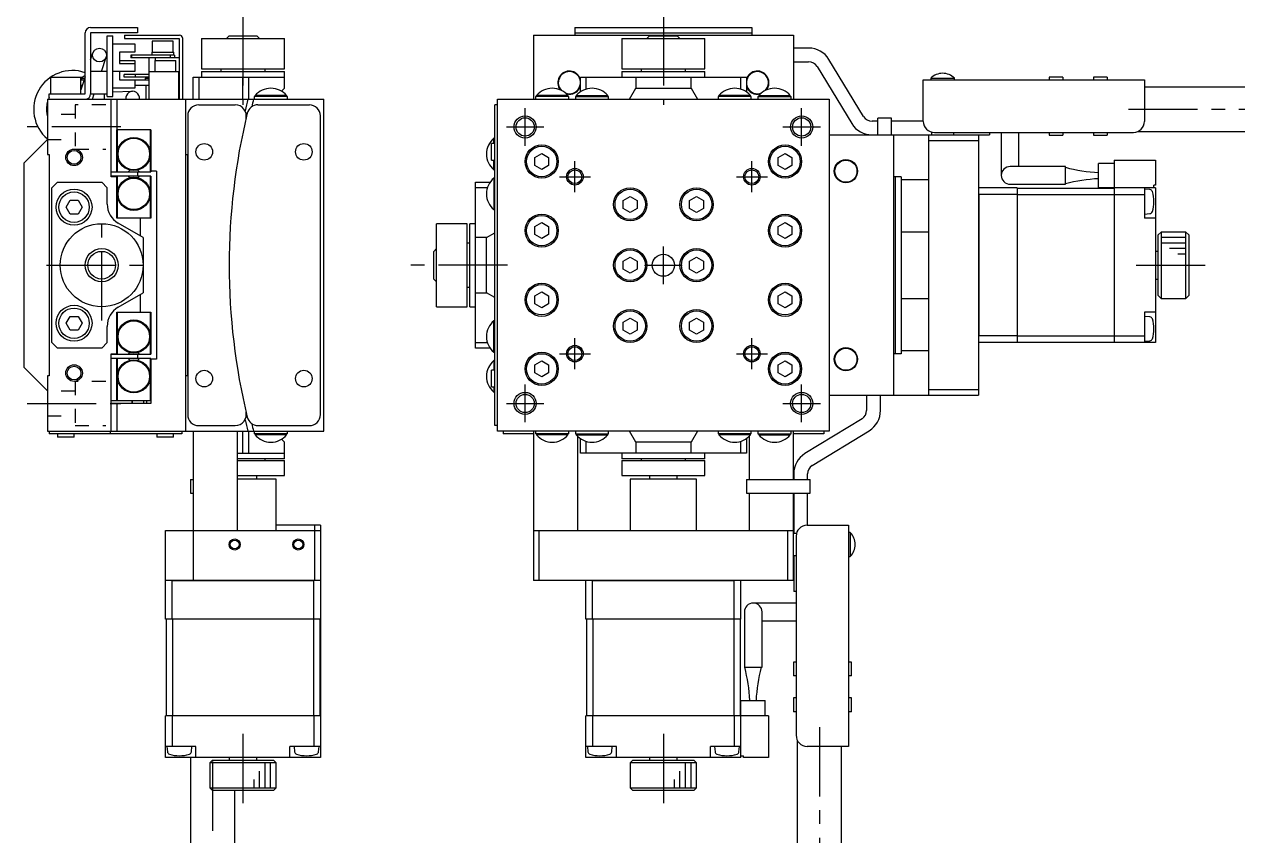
# Model space of a CAD drawing. Extents: x -286 to 426, y 17 to 540.
# Drawn here: x -285.7 to -66.2, y 319.5 to 466.3 of the extents above; entities that cross this region are included whole.
import ezdxf

# ---------------------------------------------------------------- set-up
doc = ezdxf.new("R2010")
doc.units = 0
doc.header["$LTSCALE"] = 10
doc.linetypes.add('CENTER', pattern=[2, 1.25, -0.25, 0.25, -0.25])
doc.linetypes.add('DOT', pattern=[0.5, 0.25, -0.25])
doc.layers.add('1', color=7, linetype='CONTINUOUS')

msp = doc.modelspace()

# ---------------------------------------------------------------- linework, layer by layer
at = {"layer": '1', "color": 4, "linetype": 'CENTER'}
for p, q in [((-246.125831, 467.715653), (-246.125831, 451.681254)), ((-170.102361, 467.715653), (-170.102361, 451.681254)), ((-195.102361, 444.298358), (-195.102361, 451.098358)), ((-145.102361, 444.298358), (-145.102361, 451.098358)), ((-86.015126, 450.898358), (50.258654, 450.898358)), ((-268.217678, 447.698358), (-285.150825, 447.698358)), ((-198.502361, 447.698358), (-191.702361, 447.698358)), ((-148.502361, 447.698358), (-141.702361, 447.698358)), ((-186.102361, 435.898358), (-186.102361, 441.498358)), ((-154.102361, 435.898358), (-154.102361, 441.498358)), ((-188.902361, 438.698358), (-183.302361, 438.698358)), ((-156.902361, 438.698358), (-151.302361, 438.698358)), ((-271.675831, 412.698358), (-271.675831, 432.698358)), ((-170.102361, 419.298358), (-170.102361, 426.098358)), ((-281.675831, 422.698358), (-261.675831, 422.698358)), ((-198.292712, 422.698358), (-217.219626, 422.698358)), ((-173.502361, 422.698358), (-166.702361, 422.698358)), ((-84.602362, 422.698358), (-69.602362, 422.698358)), ((-186.102361, 403.898358), (-186.102361, 409.498358)), ((-154.102361, 403.898358), (-154.102361, 409.498358)), ((-188.902361, 406.698358), (-183.302361, 406.698358)), ((-156.902361, 406.698358), (-151.302361, 406.698358)), ((-195.102361, 394.298358), (-195.102361, 401.098358)), ((-145.102361, 394.298358), (-145.102361, 401.098358)), ((-285.150825, 397.698358), (-268.217678, 397.698358)), ((-198.502361, 397.698358), (-191.702361, 397.698358)), ((-148.502361, 397.698358), (-141.702361, 397.698358)), ((-246.125831, 337.948359), (-246.125831, 322.948359)), ((-170.102361, 337.948359), (-170.102361, 322.948359)), ((-141.902361, 339.158001), (-141.902361, 199.325931)), ((-251.625831, 332.948359), (-251.625831, 202.948359))]:
    msp.add_line(p, q, dxfattribs=at)
at = {"layer": '1', "color": 7, "linetype": 'CONTINUOUS'}
for p, q in [((-273.675831, 465.698358), (-265.175831, 465.698358)), ((-265.175831, 465.698358), (-265.175831, 464.698358)), ((-186.102361, 465.698358), (-186.102361, 464.298358)), ((-186.102361, 465.698358), (-154.102361, 465.698358)), ((-154.102361, 465.698358), (-154.102361, 464.298358)), ((-274.675831, 453.698358), (-274.675831, 464.698358)), ((-273.675831, 464.698358), (-273.675831, 453.698358)), ((-265.175831, 464.698358), (-273.675831, 464.698358)), ((-270.675831, 453.198358), (-270.675831, 464.198358)), ((-270.675831, 464.198358), (-269.675831, 464.198358)), ((-269.675831, 453.198358), (-269.675831, 464.198358)), ((-267.575831, 464.298358), (-267.575831, 463.698358)), ((-267.575831, 464.298358), (-257.575831, 464.298358)), ((-267.575831, 463.698358), (-257.675831, 463.698358)), ((-258.725831, 463.198358), (-262.525831, 463.198358)), ((-262.525831, 463.198358), (-262.525831, 461.198358)), ((-258.725831, 461.198358), (-258.725831, 463.198358)), ((-257.675831, 463.698358), (-257.675831, 452.698358)), ((-257.075831, 463.798358), (-257.075831, 452.698358)), ((-253.625831, 463.698358), (-253.625831, 458.198358)), ((-253.625831, 463.698358), (-238.625831, 463.698358)), ((-248.625831, 464.198358), (-249.125831, 463.698358)), ((-248.625831, 464.198358), (-243.625831, 464.198358)), ((-243.125831, 463.698358), (-243.625831, 464.198358)), ((-238.625831, 458.198358), (-238.625831, 463.698358)), ((-193.602361, 464.298358), (-193.602361, 452.698358)), ((-193.602361, 464.298358), (-146.602361, 464.298358)), ((-186.102361, 464.698358), (-154.102361, 464.698358)), ((-177.602361, 463.698358), (-162.602361, 463.698358)), ((-177.602361, 463.698358), (-177.602361, 458.198358)), ((-172.602361, 464.198358), (-173.102361, 463.698358)), ((-172.602361, 464.198358), (-167.602361, 464.198358)), ((-167.102361, 463.698358), (-167.602361, 464.198358)), ((-162.602361, 458.198358), (-162.602361, 463.698358)), ((-146.602361, 464.298358), (-146.602361, 452.698358)), ((-273.675831, 459.81915), (-273.264652, 461.08463)), ((-269.675831, 462.698358), (-265.675831, 462.698358)), ((-268.475831, 461.198358), (-268.475831, 459.198358)), ((-265.675831, 461.198358), (-268.475831, 461.198358)), ((-265.675831, 462.698358), (-265.675831, 461.198358)), ((-262.625831, 461.198358), (-258.625831, 461.198358)), ((-262.625831, 461.198358), (-262.625831, 460.698358)), ((-258.625831, 460.698358), (-258.625831, 461.198358)), ((-143.834412, 461.948358), (-146.602361, 461.948358)), ((-271.736262, 457.698358), (-270.887011, 460.312087)), ((-268.475831, 459.698358), (-265.675831, 459.698358)), ((-268.475831, 459.198358), (-265.675831, 459.198358)), ((-266.402858, 460.698358), (-266.402858, 460.198358)), ((-258.520456, 460.698358), (-266.402858, 460.698358)), ((-257.675831, 460.198358), (-266.402858, 460.198358)), ((-266.272124, 460.698358), (-266.272124, 460.198358)), ((-265.675831, 459.698358), (-265.675831, 457.698358)), ((-263.175831, 460.198358), (-263.175831, 452.698358)), ((-262.075831, 459.698358), (-262.075831, 457.698358)), ((-262.075831, 459.698358), (-258.275831, 459.698358)), ((-262.029706, 460.198358), (-262.029706, 459.698358)), ((-259.298761, 460.698358), (-259.298761, 460.198358)), ((-258.520456, 460.698358), (-258.520456, 460.198358)), ((-258.275831, 457.698358), (-258.275831, 459.698358)), ((-146.602361, 459.448358), (-143.834412, 459.448358)), ((-142.304858, 458.623114), (-136.036909, 448.298058)), ((-133.899864, 449.595377), (-140.167813, 459.920433)), ((-280.925831, 456.698359), (-275.101967, 456.698359)), ((-280.925831, 456.698358), (-280.925831, 453.698358)), ((-274.675831, 456.741466), (-275.425831, 454.433204)), ((-275.425831, 453.698358), (-275.425831, 456.698358)), ((-275.325831, 456.490606), (-275.325831, 456.198358)), ((-275.325831, 456.490606), (-274.75734, 456.490606)), ((-270.675831, 457.698358), (-273.675831, 457.698358)), ((-265.675831, 457.698358), (-269.675831, 457.698358)), ((-268.475831, 457.698358), (-268.475831, 456.198358)), ((-267.625831, 456.698358), (-267.625831, 457.198358)), ((-263.175831, 457.198358), (-267.625831, 457.198358)), ((-263.175831, 456.698358), (-267.625831, 456.698358)), ((-265.625831, 457.198358), (-265.625831, 456.698358)), ((-263.825831, 456.490606), (-263.825831, 456.198358)), ((-263.825831, 456.490606), (-263.175831, 456.490606)), ((-263.175831, 457.698358), (-257.675831, 457.698358)), ((-257.725831, 452.698358), (-257.725831, 457.698358)), ((-255.125831, 452.698358), (-255.125831, 456.698358)), ((-255.125831, 456.698358), (-238.625831, 456.698358)), ((-254.125831, 456.698358), (-254.125831, 452.698358)), ((-253.625831, 458.198358), (-238.625831, 458.198358)), ((-253.625831, 457.698358), (-253.625831, 456.698358)), ((-253.625831, 457.698358), (-238.625831, 457.698358)), ((-250.125831, 458.198358), (-250.125831, 457.698358)), ((-246.125831, 452.698358), (-246.125831, 456.698358)), ((-245.125831, 456.698358), (-245.125831, 452.698358)), ((-242.125831, 457.698358), (-242.125831, 458.198358)), ((-238.625831, 454.698358), (-238.625831, 457.698358)), ((-185.102361, 454.044667), (-185.102361, 456.698358)), ((-185.102361, 456.698358), (-155.102361, 456.698358)), ((-184.102361, 456.698358), (-184.102361, 454.531062)), ((-177.602361, 458.198358), (-162.602361, 458.198358)), ((-177.602361, 457.698358), (-162.602361, 457.698358)), ((-177.602361, 457.698358), (-177.602361, 456.698358)), ((-175.102361, 456.698358), (-175.102361, 454.698358)), ((-174.102361, 458.198358), (-174.102361, 457.698358)), ((-166.102361, 457.698358), (-166.102361, 458.198358)), ((-165.102361, 454.698358), (-165.102361, 456.698358)), ((-162.602361, 456.698358), (-162.602361, 457.698358)), ((-156.102361, 454.531063), (-156.102361, 456.698358)), ((-155.102361, 456.698358), (-155.102361, 454.044668)), ((-121.752361, 456.490606), (-121.752361, 456.198358)), ((-121.752361, 456.490606), (-117.452361, 456.490606)), ((-117.452361, 456.198358), (-117.452361, 456.490606)), ((-97.852361, 456.698358), (-100.352361, 456.698359)), ((-100.352361, 456.698359), (-100.352361, 456.198358)), ((-97.852361, 456.698358), (-97.852361, 456.198358)), ((-89.852361, 456.698358), (-92.352361, 456.698359)), ((-92.352361, 456.698359), (-92.352361, 456.198358)), ((-89.852361, 456.698358), (-89.852361, 456.198358)), ((-275.425831, 456.198358), (-274.852297, 456.198358)), ((-275.177217, 455.198358), (-275.425831, 455.198358)), ((-265.675831, 454.698358), (-269.675831, 454.698358)), ((-268.475831, 456.198358), (-263.175831, 456.198358)), ((-265.675831, 456.198358), (-265.675831, 454.698358)), ((-263.175831, 455.198358), (-265.675831, 455.198358)), ((-263.675831, 455.198358), (-263.675831, 452.698358)), ((-239.16406, 454.160129), (-238.625831, 454.698358)), ((-176.257062, 452.698358), (-175.102361, 454.698358)), ((-175.102361, 454.698358), (-165.102361, 454.698358)), ((-165.102361, 454.698358), (-163.947661, 452.698358)), ((-123.102361, 448.698358), (-123.102361, 456.198358)), ((-123.102361, 456.198358), (-83.102361, 456.198358)), ((-83.102361, 456.198358), (-83.102361, 448.698358)), ((-0.560021, 454.898358), (-83.102361, 454.898358)), ((-281.475831, 452.698358), (-281.475831, 442.698358)), ((-281.475831, 452.698358), (-231.475831, 452.698358)), ((-281.175831, 453.698358), (-274.675831, 453.698358)), ((-281.175831, 452.698358), (-281.175831, 453.698358)), ((-273.675831, 453.698358), (-270.675831, 453.698358)), ((-273.360861, 452.698358), (-273.035941, 453.698358)), ((-271.175831, 452.698358), (-271.175831, 453.698358)), ((-270.675831, 453.198358), (-269.675831, 453.198358)), ((-269.959055, 438.698358), (-269.959055, 452.698358)), ((-269.675831, 454.023405), (-266.119455, 454.147597)), ((-268.935621, 452.698358), (-268.935621, 447.198358)), ((-256.475831, 392.698358), (-256.475831, 452.698358)), ((-244.085832, 453.198358), (-244.085832, 452.698358)), ((-238.085831, 453.198358), (-244.085831, 453.198358)), ((-243.935832, 453.357914), (-243.935832, 453.198358)), ((-238.235831, 453.357914), (-243.935831, 453.357914)), ((-238.235831, 453.198358), (-238.235831, 453.357914)), ((-238.085831, 452.698358), (-238.085831, 453.198359)), ((-231.475831, 392.698358), (-231.475831, 452.698358)), ((-200.102361, 392.698358), (-200.102361, 452.698358)), ((-200.102361, 452.698358), (-140.102361, 452.698358)), ((-193.202361, 453.198358), (-193.202361, 452.698358)), ((-187.202361, 453.198358), (-193.202361, 453.198358)), ((-187.352361, 453.357914), (-193.052361, 453.357914)), ((-193.052361, 453.357914), (-193.052361, 453.198358)), ((-187.352361, 453.198358), (-187.352361, 453.357914)), ((-187.202361, 452.698358), (-187.202361, 453.198358)), ((-186.002361, 453.198358), (-180.002361, 453.198358)), ((-186.002361, 453.198358), (-186.002361, 452.698358)), ((-185.852361, 453.357913), (-180.152361, 453.357913)), ((-185.852361, 453.357913), (-185.852361, 453.198358)), ((-180.152361, 453.198358), (-180.152361, 453.357913)), ((-180.002361, 452.698358), (-180.002361, 453.198358)), ((-154.202361, 453.198358), (-160.202361, 453.198358)), ((-160.202361, 453.198358), (-160.202361, 452.698358)), ((-154.352361, 453.357913), (-160.052361, 453.357913)), ((-160.052361, 453.357913), (-160.052361, 453.198358)), ((-154.352361, 453.198358), (-154.352361, 453.357913)), ((-154.202361, 452.698358), (-154.202361, 453.198358)), ((-153.002361, 453.198359), (-153.002361, 452.698359)), ((-153.002361, 453.198359), (-147.002361, 453.198359)), ((-152.852361, 453.357914), (-147.152361, 453.357914)), ((-152.852361, 453.357914), (-152.852361, 453.198359)), ((-147.152361, 453.198359), (-147.152361, 453.357914)), ((-147.002361, 452.698359), (-147.002361, 453.198359)), ((-140.102361, 452.698358), (-140.102361, 392.698358)), ((-254.125831, 451.698358), (-247.522337, 451.698358)), ((-243.41134, 451.698358), (-234.125831, 451.698358)), ((-200.602361, 393.698358), (-200.602361, 451.698358)), ((-200.102361, 451.698358), (-200.602361, 451.698358)), ((-256.125831, 449.698358), (-256.125831, 395.698358)), ((-232.125831, 395.698358), (-232.125831, 449.698358)), ((-131.352361, 448.770133), (-132.37031, 448.770133)), ((-128.852361, 449.270133), (-131.352361, 449.270133)), ((-131.352361, 446.198358), (-131.352361, 449.270133)), ((-128.852361, 446.198358), (-128.852361, 449.270133)), ((-123.102361, 448.770133), (-128.852361, 448.770133)), ((-262.787425, 447.198358), (-268.94654, 447.198358)), ((-268.946293, 447.197227), (-268.885612, 447.148358)), ((-268.946293, 439.598358), (-268.946293, 447.197227)), ((-268.885612, 447.148358), (-268.885612, 439.598358)), ((-262.837415, 447.148358), (-268.885612, 447.148358)), ((-262.798564, 447.197084), (-262.837415, 447.148358)), ((-262.837415, 439.598358), (-262.837415, 447.148358)), ((-262.798564, 447.197084), (-262.798564, 439.598358)), ((-262.787425, 447.198358), (-262.787425, 439.698358)), ((-200.761916, 444.698358), (-200.761916, 445.648358)), ((-200.602361, 445.648358), (-200.761916, 445.648358)), ((-113.102361, 446.198358), (-140.102361, 446.198358)), ((-132.37031, 446.270133), (-131.352361, 446.270133)), ((-128.852361, 446.270133), (-121.602361, 446.270133)), ((-128.502361, 446.198358), (-128.502361, 399.198358)), ((-122.102361, 399.198358), (-122.102361, 446.198358)), ((-121.602361, 446.761867), (-121.602361, 446.198358)), ((-121.102361, 446.698358), (-85.102361, 446.698358)), ((-117.602361, 446.198358), (-117.602361, 446.698358)), ((-117.602361, 446.270133), (-111.102361, 446.270133)), ((-113.102361, 446.198358), (-113.102361, 399.198358)), ((-111.102361, 446.698358), (-111.102361, 446.270133)), ((-109.002361, 446.698358), (-109.002361, 438.946888)), ((-105.802361, 440.546888), (-105.802361, 446.698358)), ((-100.352365, 446.700422), (-100.352365, 446.198359)), ((-100.352365, 446.198359), (-97.852365, 446.198358)), ((-97.852365, 446.698358), (-97.852365, 446.198358)), ((-92.352365, 446.698358), (-92.352365, 446.198359)), ((-92.352365, 446.198359), (-89.852365, 446.198358)), ((-89.852365, 446.698358), (-89.852365, 446.198358)), ((-84.230581, 446.898358), (-0.560021, 446.898358)), ((-281.475831, 445.398358), (-285.675831, 441.198358)), ((-200.602361, 444.698358), (-201.202361, 444.698358)), ((-201.202361, 441.698358), (-201.202361, 444.698358)), ((-113.102361, 445.198358), (-122.102361, 445.198358)), ((-285.675831, 404.198358), (-285.675831, 441.198358)), ((-281.475831, 442.698358), (-281.175831, 442.698358)), ((-281.175831, 442.698358), (-281.175831, 402.698358)), ((-256.475831, 442.698358), (-256.175831, 442.698358)), ((-256.175831, 442.698358), (-256.175831, 402.698358)), ((-201.202361, 441.698358), (-200.602361, 441.698358)), ((-200.761916, 439.948358), (-200.761916, 441.698358)), ((-193.352361, 442.170046), (-192.102361, 442.891734)), ((-193.352361, 440.726671), (-193.352361, 442.170046)), ((-192.102361, 442.891734), (-190.852361, 442.170046)), ((-190.852361, 442.170046), (-190.852361, 440.726671)), ((-149.352361, 442.170046), (-148.102361, 442.891734)), ((-149.352361, 440.726671), (-149.352361, 442.170046)), ((-148.102361, 442.891734), (-146.852361, 442.170046)), ((-146.852361, 442.170046), (-146.852361, 440.726671)), ((-91.402361, 436.698358), (-91.402361, 441.098358)), ((-88.602361, 441.098358), (-91.402361, 441.098358)), ((-88.602361, 441.698358), (-81.102361, 441.698358)), ((-88.602361, 441.698358), (-88.602361, 408.698358)), ((-81.102361, 441.698358), (-81.102361, 437.198358)), ((-269.959055, 439.598358), (-262.798564, 439.598358)), ((-266.902261, 439.598358), (-266.603132, 439.890372)), ((-265.175831, 439.598358), (-265.175831, 438.798358)), ((-265.124202, 439.891473), (-264.823756, 439.598358)), ((-261.76138, 439.698358), (-262.798564, 439.698358)), ((-261.76138, 439.698358), (-261.76138, 405.698358)), ((-200.761916, 439.948358), (-200.602361, 439.948358)), ((-192.102361, 440.004983), (-193.352361, 440.726671)), ((-190.852361, 440.726671), (-192.102361, 440.004983)), ((-148.102361, 440.004983), (-149.352361, 440.726671)), ((-146.852361, 440.726671), (-148.102361, 440.004983)), ((-97.402361, 440.546888), (-107.402361, 440.546888)), ((-97.402361, 437.346888), (-97.402361, 440.546888)), ((-279.675831, 437.698358), (-280.675831, 436.698358)), ((-280.675831, 408.698358), (-280.675831, 436.698358)), ((-279.675831, 437.698358), (-271.675831, 437.698358)), ((-270.675831, 436.698358), (-271.675831, 437.698358)), ((-270.675831, 433.760536), (-270.675831, 436.698358)), ((-262.798564, 438.798358), (-269.959055, 438.798358)), ((-268.935621, 438.698358), (-269.959055, 438.698358)), ((-268.946293, 438.698358), (-268.946293, 438.798358)), ((-268.935621, 431.198358), (-268.935621, 438.698358)), ((-268.885612, 438.798358), (-268.885612, 431.248358)), ((-266.603132, 438.506345), (-266.902261, 438.798358)), ((-264.823756, 438.798358), (-265.124202, 438.505244)), ((-262.837415, 431.248358), (-262.837415, 438.798358)), ((-262.798564, 438.798358), (-262.798564, 431.199633)), ((-204.102361, 437.698358), (-201.448672, 437.698358)), ((-204.102361, 407.698358), (-204.102361, 437.698358)), ((-201.935067, 436.698358), (-204.102361, 436.698358)), ((-200.761918, 438.448358), (-200.761918, 432.748358)), ((-200.602363, 438.448358), (-200.761918, 438.448358)), ((-127.102361, 438.698358), (-128.502361, 438.698358)), ((-128.102361, 406.698358), (-128.102361, 438.698358)), ((-127.102361, 438.698358), (-127.102361, 406.698358)), ((-127.102361, 438.198358), (-122.102361, 438.198358)), ((-113.002361, 436.698358), (-113.102361, 436.598358)), ((-106.102361, 436.698358), (-113.002361, 436.698358)), ((-107.402361, 437.346888), (-97.402361, 437.346888)), ((-106.102361, 436.698358), (-106.102361, 408.698358)), ((-81.102361, 436.698358), (-91.402361, 436.698358)), ((-83.102361, 436.698358), (-83.102361, 431.198358)), ((-81.402361, 436.698358), (-81.402361, 437.198358)), ((-81.102361, 437.198358), (-81.402361, 437.198358)), ((-81.102361, 436.698358), (-81.102361, 408.698358)), ((-177.352361, 434.420046), (-176.102361, 435.141734)), ((-176.102361, 435.141734), (-174.852361, 434.420046)), ((-165.352361, 434.420046), (-164.102361, 435.141734)), ((-164.102361, 435.141734), (-162.852361, 434.420046)), ((-113.102361, 435.548358), (-113.052361, 435.498358)), ((-106.102361, 435.498358), (-113.052361, 435.498358)), ((-113.052361, 435.498358), (-113.052361, 409.898358)), ((-106.102361, 436.598358), (-88.602361, 436.598358)), ((-106.102361, 435.456937), (-88.602361, 435.456937)), ((-88.602361, 435.498358), (-83.102361, 435.498358)), ((-82.117081, 436.362158), (-83.102361, 436.448358)), ((-278.119207, 433.198358), (-277.397519, 434.448358)), ((-277.397519, 431.948358), (-278.119207, 433.198358)), ((-277.397519, 434.448358), (-275.954143, 434.448358)), ((-275.954143, 434.448358), (-275.232455, 433.198358)), ((-275.232455, 433.198358), (-275.954143, 431.948358)), ((-200.761918, 432.748358), (-200.602363, 432.748358)), ((-177.352361, 432.976671), (-177.352361, 434.420046)), ((-176.102361, 432.254983), (-177.352361, 432.976671)), ((-174.852361, 432.976671), (-176.102361, 432.254983)), ((-174.852361, 434.420046), (-174.852361, 432.976671)), ((-165.352361, 432.976671), (-165.352361, 434.420046)), ((-164.102361, 432.254983), (-165.352361, 432.976671)), ((-162.852361, 432.976671), (-164.102361, 432.254983)), ((-162.852361, 434.420046), (-162.852361, 432.976671)), ((-275.954143, 431.948358), (-277.397519, 431.948358)), ((-268.885612, 431.248358), (-268.935621, 431.208084)), ((-262.798855, 431.198358), (-268.935621, 431.198358)), ((-268.885612, 431.248358), (-262.837415, 431.248358)), ((-264.175831, 427.698358), (-268.675831, 430.296435)), ((-264.675831, 427.987034), (-264.675831, 431.198358)), ((-262.837415, 431.248358), (-262.798564, 431.199633)), ((-211.102361, 415.198358), (-211.102361, 430.198358)), ((-205.602361, 430.198358), (-211.102361, 430.198358)), ((-205.602361, 415.198358), (-205.602361, 430.198358)), ((-205.102361, 415.198358), (-205.102361, 430.198358)), ((-204.102361, 430.198358), (-205.102361, 430.198358)), ((-193.352361, 429.670046), (-192.102361, 430.391734)), ((-192.102361, 430.391734), (-190.852361, 429.670046)), ((-149.352361, 429.670046), (-148.102361, 430.391734)), ((-148.102361, 430.391734), (-146.852361, 429.670046)), ((-83.102361, 431.948358), (-82.117081, 432.034559)), ((-81.102361, 431.198358), (-83.102361, 431.198358)), ((-202.102361, 427.698358), (-200.602361, 428.564384)), ((-193.352361, 428.226671), (-193.352361, 429.670046)), ((-192.102361, 427.504983), (-193.352361, 428.226671)), ((-190.852361, 428.226671), (-192.102361, 427.504983)), ((-190.852361, 429.670046), (-190.852361, 428.226671)), ((-149.352361, 428.226671), (-149.352361, 429.670046)), ((-148.102361, 427.504983), (-149.352361, 428.226671)), ((-146.852361, 428.226671), (-148.102361, 427.504983)), ((-146.852361, 429.670046), (-146.852361, 428.226671)), ((-122.102361, 428.698358), (-127.102361, 428.698358)), ((-80.102361, 428.698358), (-80.602361, 428.198358)), ((-80.602361, 417.198358), (-80.602361, 428.198358)), ((-80.102361, 428.698358), (-80.102361, 416.698358)), ((-75.602361, 428.698358), (-80.102361, 428.698358)), ((-75.602361, 416.698358), (-75.602361, 428.698358)), ((-75.102361, 428.198358), (-75.602361, 428.698358)), ((-75.102361, 428.198358), (-75.102361, 417.198358)), ((-264.175831, 427.698358), (-264.175831, 417.698358)), ((-205.102361, 426.698358), (-205.602361, 426.698358)), ((-202.102361, 427.698358), (-204.102361, 427.698358)), ((-202.102361, 417.698358), (-202.102361, 427.698358)), ((-211.102361, 425.698358), (-211.602361, 425.198358)), ((-211.602361, 420.198358), (-211.602361, 425.198358)), ((-177.352361, 423.420046), (-176.102361, 424.141734)), ((-176.102361, 424.141734), (-174.852361, 423.420046)), ((-165.352361, 423.420046), (-164.102361, 424.141734)), ((-164.102361, 424.141734), (-162.852361, 423.420046)), ((-80.602361, 425.198358), (-81.102361, 425.198358)), ((-177.352361, 421.976671), (-177.352361, 423.420046)), ((-176.102361, 421.254983), (-177.352361, 421.976671)), ((-174.852361, 421.976671), (-176.102361, 421.254983)), ((-174.852361, 423.420046), (-174.852361, 421.976671)), ((-165.352361, 421.976671), (-165.352361, 423.420046)), ((-164.102361, 421.254983), (-165.352361, 421.976671)), ((-162.852361, 421.976671), (-164.102361, 421.254983)), ((-162.852361, 423.420046), (-162.852361, 421.976671)), ((-211.602361, 420.198358), (-211.102361, 419.698358)), ((-81.102361, 420.198358), (-80.602361, 420.198358)), ((-268.675831, 415.100282), (-264.175831, 417.698358)), ((-264.675831, 414.198358), (-264.675831, 417.409683)), ((-205.602361, 418.698358), (-205.102361, 418.698358)), ((-204.102361, 417.698358), (-202.102361, 417.698358)), ((-200.602361, 416.832333), (-202.102361, 417.698358)), ((-193.352361, 417.170046), (-192.102361, 417.891734)), ((-193.352361, 415.726671), (-193.352361, 417.170046)), ((-192.102361, 417.891734), (-190.852361, 417.170046)), ((-190.852361, 417.170046), (-190.852361, 415.726671)), ((-149.352361, 417.170046), (-148.102361, 417.891734)), ((-149.352361, 415.726671), (-149.352361, 417.170046)), ((-148.102361, 417.891734), (-146.852361, 417.170046)), ((-146.852361, 417.170046), (-146.852361, 415.726671)), ((-80.602361, 417.198358), (-80.102361, 416.698358)), ((-75.602361, 416.698358), (-75.102361, 417.198358)), ((-211.102361, 415.198358), (-205.602361, 415.198358)), ((-205.102361, 415.198358), (-204.102361, 415.198358)), ((-192.102361, 415.004983), (-193.352361, 415.726671)), ((-190.852361, 415.726671), (-192.102361, 415.004983)), ((-148.102361, 415.004983), (-149.352361, 415.726671)), ((-146.852361, 415.726671), (-148.102361, 415.004983)), ((-127.102361, 416.698358), (-122.102361, 416.698358)), ((-80.102361, 416.698358), (-75.602361, 416.698358)), ((-278.119207, 412.198358), (-277.397519, 413.448358)), ((-277.397519, 413.448358), (-275.954143, 413.448358)), ((-275.954143, 413.448358), (-275.232455, 412.198358)), ((-268.935621, 406.698358), (-268.935621, 414.198358)), ((-268.935621, 414.198358), (-262.798855, 414.198358)), ((-268.935621, 414.188633), (-268.885612, 414.148358)), ((-268.885612, 414.148358), (-268.885612, 406.598358)), ((-262.837415, 414.148358), (-268.885612, 414.148358)), ((-262.798564, 414.197084), (-262.837415, 414.148358)), ((-262.837415, 406.598358), (-262.837415, 414.148358)), ((-262.798564, 414.197084), (-262.798564, 406.598358)), ((-200.761917, 406.948358), (-200.761917, 412.648358)), ((-200.602362, 412.648358), (-200.761917, 412.648358)), ((-177.352361, 412.420046), (-176.102361, 413.141734)), ((-176.102361, 413.141734), (-174.852361, 412.420046)), ((-165.352361, 412.420046), (-164.102361, 413.141734)), ((-164.102361, 413.141734), (-162.852361, 412.420046)), ((-81.102361, 414.198358), (-83.102361, 414.198358)), ((-83.102361, 414.198358), (-83.102361, 408.698358)), ((-82.117081, 413.362158), (-83.102361, 413.448358)), ((-277.397519, 410.948358), (-278.119207, 412.198358)), ((-275.954143, 410.948358), (-277.397519, 410.948358)), ((-275.232455, 412.198358), (-275.954143, 410.948358)), ((-270.675831, 408.698358), (-270.675831, 411.636181)), ((-177.352361, 410.976671), (-177.352361, 412.420046)), ((-176.102361, 410.254983), (-177.352361, 410.976671)), ((-174.852361, 410.976671), (-176.102361, 410.254983)), ((-174.852361, 412.420046), (-174.852361, 410.976671)), ((-165.352361, 410.976671), (-165.352361, 412.420046)), ((-164.102361, 410.254983), (-165.352361, 410.976671)), ((-162.852361, 410.976671), (-164.102361, 410.254983)), ((-162.852361, 412.420046), (-162.852361, 410.976671)), ((-280.675831, 408.698358), (-279.675831, 407.698358)), ((-271.675831, 407.698358), (-270.675831, 408.698358)), ((-204.102361, 408.698358), (-201.935066, 408.698358)), ((-113.052361, 409.898358), (-113.102361, 409.848358)), ((-113.102361, 408.798358), (-113.002361, 408.698358)), ((-106.102361, 409.898358), (-113.052361, 409.898358)), ((-106.102361, 408.698358), (-113.002361, 408.698358)), ((-106.102361, 409.93978), (-88.602361, 409.93978)), ((-106.102361, 408.798358), (-88.602361, 408.798358)), ((-88.602361, 409.898358), (-83.102361, 409.898358)), ((-81.102361, 408.698358), (-88.602361, 408.698358)), ((-83.102361, 408.948358), (-82.117081, 409.034559)), ((-271.675831, 407.698358), (-279.675831, 407.698358)), ((-269.959055, 392.698358), (-269.959055, 406.698358)), ((-269.959055, 406.698358), (-268.935621, 406.698358)), ((-269.959055, 406.598358), (-262.798564, 406.598358)), ((-268.946293, 406.598358), (-268.946293, 406.698358)), ((-266.902261, 406.598358), (-266.603132, 406.890372)), ((-265.175831, 406.598358), (-265.175831, 405.798358)), ((-265.124202, 406.891473), (-264.823756, 406.598358)), ((-201.448671, 407.698358), (-204.102361, 407.698358)), ((-200.761917, 406.948358), (-200.602362, 406.948358)), ((-127.102361, 406.698358), (-128.502361, 406.698358)), ((-122.102361, 407.198358), (-127.102361, 407.198358)), ((-285.675831, 404.198358), (-281.475831, 399.998358)), ((-262.798564, 405.798358), (-269.959055, 405.798358)), ((-268.946293, 398.19949), (-268.946293, 405.798358)), ((-268.885612, 405.798358), (-268.885612, 398.248358)), ((-266.603132, 405.506345), (-266.902261, 405.798358)), ((-264.823756, 405.798358), (-265.124202, 405.505244)), ((-262.837415, 398.248358), (-262.837415, 405.798358)), ((-262.798564, 405.798358), (-262.798564, 398.199633)), ((-261.76138, 405.698358), (-262.798564, 405.698358)), ((-262.787425, 405.698358), (-262.787425, 397.698358)), ((-200.761916, 405.448358), (-200.761916, 403.698358)), ((-200.602361, 405.448358), (-200.761916, 405.448358)), ((-193.352361, 404.670046), (-192.102361, 405.391734)), ((-193.352361, 403.226671), (-193.352361, 404.670046)), ((-192.102361, 405.391734), (-190.852361, 404.670046)), ((-190.852361, 404.670046), (-190.852361, 403.226671)), ((-149.352361, 404.670046), (-148.102361, 405.391734)), ((-149.352361, 403.226671), (-149.352361, 404.670046)), ((-148.102361, 405.391734), (-146.852361, 404.670046)), ((-146.852361, 404.670046), (-146.852361, 403.226671)), ((-281.175831, 402.698358), (-281.475831, 402.698358)), ((-281.475831, 402.698358), (-281.475831, 392.698358)), ((-256.175831, 402.698358), (-256.475831, 402.698358)), ((-200.602361, 403.698358), (-201.202361, 403.698358)), ((-201.202361, 400.698358), (-201.202361, 403.698358)), ((-192.102361, 402.504983), (-193.352361, 403.226671)), ((-190.852361, 403.226671), (-192.102361, 402.504983)), ((-148.102361, 402.504983), (-149.352361, 403.226671)), ((-146.852361, 403.226671), (-148.102361, 402.504983)), ((-201.202361, 400.698358), (-200.602361, 400.698358)), ((-200.761916, 400.698358), (-200.761916, 399.748358)), ((-200.761916, 399.748358), (-200.602361, 399.748358)), ((-122.102361, 400.198358), (-113.102361, 400.198358)), ((-262.798855, 398.198358), (-269.959055, 398.198358)), ((-262.787425, 397.698358), (-269.959055, 397.698358)), ((-268.885612, 398.248358), (-268.946293, 398.19949)), ((-268.935621, 397.698358), (-268.935621, 392.698358)), ((-268.885612, 398.248358), (-262.837415, 398.248358)), ((-266.16938, 397.698358), (-266.16938, 398.198358)), ((-264.119775, 398.198358), (-264.133475, 397.698358)), ((-263.509163, 397.698358), (-263.524823, 398.198358)), ((-262.837415, 398.248358), (-262.798564, 398.199633)), ((-140.102361, 399.198358), (-113.102361, 399.198358)), ((-133.352361, 399.198358), (-133.352361, 396.430409)), ((-130.852361, 396.430409), (-130.852361, 399.198358)), ((-254.125831, 393.698358), (-247.522337, 393.698358)), ((-243.41134, 393.698358), (-234.125831, 393.698358)), ((-200.102361, 393.698358), (-200.602361, 393.698358)), ((-134.177605, 394.900856), (-144.502662, 388.632907)), ((-281.475831, 392.698358), (-231.475831, 392.698358)), ((-281.175831, 392.698358), (-281.175831, 392.198358)), ((-257.175831, 392.198358), (-281.175831, 392.198358)), ((-279.675831, 392.198358), (-279.675831, 391.598358)), ((-276.675831, 391.598358), (-279.675831, 391.598358)), ((-276.675831, 391.598358), (-276.675831, 392.198358)), ((-270.103748, 392.198358), (-270.103748, 392.698358)), ((-261.675831, 392.198358), (-261.675831, 391.598358)), ((-258.675831, 391.598358), (-261.675831, 391.598358)), ((-258.675831, 391.598358), (-258.675831, 392.198358)), ((-257.175831, 392.698358), (-257.175831, 392.198358)), ((-255.125831, 392.698358), (-255.125831, 365.698358)), ((-247.125831, 374.698358), (-247.125831, 392.698358)), ((-246.125831, 388.698358), (-246.125831, 392.698358)), ((-245.125831, 392.698358), (-245.125831, 388.698358)), ((-244.085831, 392.698358), (-244.085831, 392.198358)), ((-238.085831, 392.198358), (-244.085831, 392.198358)), ((-243.935831, 392.198358), (-243.935831, 392.038803)), ((-238.235831, 392.038803), (-243.935831, 392.038803)), ((-238.625831, 390.698358), (-239.16406, 391.236587)), ((-238.625831, 387.698358), (-238.625831, 390.698358)), ((-238.235831, 392.038803), (-238.235831, 392.198359)), ((-238.085831, 392.198358), (-238.085831, 392.698359)), ((-140.102361, 392.698358), (-200.102361, 392.698358)), ((-199.102361, 392.698358), (-199.102361, 392.198358)), ((-193.602361, 392.198358), (-199.102361, 392.198358)), ((-193.602361, 392.698358), (-193.602361, 365.698358)), ((-193.202361, 392.698358), (-193.202361, 392.198358)), ((-187.202361, 392.198358), (-193.202361, 392.198358)), ((-193.052361, 392.198358), (-193.052361, 392.038803)), ((-187.352361, 392.038803), (-193.052361, 392.038803)), ((-187.352361, 392.038803), (-187.352361, 392.198358)), ((-187.202361, 392.198358), (-187.202361, 392.698358)), ((-186.002361, 392.698358), (-186.002361, 392.198358)), ((-186.002361, 392.198358), (-180.002361, 392.198358)), ((-185.852361, 392.198358), (-185.852361, 392.038803)), ((-185.852361, 392.038803), (-180.152361, 392.038803)), ((-185.602361, 374.698358), (-185.602361, 391.765869)), ((-185.102361, 388.698358), (-185.102361, 391.352049)), ((-184.102361, 390.865654), (-184.102361, 388.698358)), ((-180.152361, 392.038803), (-180.152361, 392.198358)), ((-180.002361, 392.198358), (-180.002361, 392.698358)), ((-175.102361, 390.698358), (-176.257062, 392.698358)), ((-175.102361, 390.698358), (-175.102361, 388.698358)), ((-165.102361, 390.698358), (-175.102361, 390.698358)), ((-163.947661, 392.698358), (-165.102361, 390.698358)), ((-165.102361, 388.698358), (-165.102361, 390.698358)), ((-160.202361, 392.698358), (-160.202361, 392.198358)), ((-154.202361, 392.198358), (-160.202361, 392.198358)), ((-160.052361, 392.198358), (-160.052361, 392.038803)), ((-154.352361, 392.038803), (-160.052361, 392.038803)), ((-156.102361, 388.698358), (-156.102361, 390.865654)), ((-155.102361, 391.352049), (-155.102361, 388.698358)), ((-154.602361, 391.765869), (-154.602361, 383.948358)), ((-154.352361, 392.038803), (-154.352361, 392.198358)), ((-154.202361, 392.198358), (-154.202361, 392.698358)), ((-153.002361, 392.698359), (-153.002361, 392.198359)), ((-153.002361, 392.198359), (-147.002361, 392.198359)), ((-152.852361, 392.198359), (-152.852361, 392.038804)), ((-152.852361, 392.038804), (-147.152361, 392.038804)), ((-147.152361, 392.038804), (-147.152361, 392.198359)), ((-147.002361, 392.198359), (-147.002361, 392.698359)), ((-146.602361, 383.948358), (-146.602361, 392.698358)), ((-141.102361, 392.198358), (-146.602361, 392.198358)), ((-143.205342, 386.495861), (-132.880286, 392.76381)), ((-141.102361, 392.698358), (-141.102361, 392.198358)), ((-247.125831, 388.698358), (-238.625831, 388.698358)), ((-155.102361, 388.698358), (-185.102361, 388.698358)), ((-177.602361, 388.698358), (-177.602361, 387.698358)), ((-162.602361, 387.698358), (-162.602361, 388.698358)), ((-238.625831, 387.698358), (-247.125831, 387.698358)), ((-247.125831, 387.398358), (-238.625831, 387.398358)), ((-242.125831, 387.398358), (-242.125831, 387.698358)), ((-238.625831, 384.698358), (-238.625831, 387.398358)), ((-162.602361, 387.698358), (-177.602361, 387.698358)), ((-177.602361, 387.398358), (-162.602361, 387.398358)), ((-177.602361, 387.398358), (-177.602361, 384.698358)), ((-174.102361, 387.698358), (-174.102361, 387.398358)), ((-166.102361, 387.398358), (-166.102361, 387.698358)), ((-162.602361, 384.698358), (-162.602361, 387.398358)), ((-247.125831, 384.698358), (-238.625831, 384.698358)), ((-243.625831, 383.998358), (-243.625831, 384.698358)), ((-177.602361, 384.698358), (-162.602361, 384.698358)), ((-172.602361, 384.698358), (-172.602361, 383.998358)), ((-167.602361, 383.998358), (-167.602361, 384.698358)), ((-146.530587, 384.966308), (-146.530587, 383.948358)), ((-144.030587, 383.948358), (-144.030587, 384.966308)), ((-255.625831, 383.948358), (-255.625831, 381.448358)), ((-255.625831, 383.948358), (-255.125831, 383.948358)), ((-240.125831, 383.998358), (-247.125831, 383.998358)), ((-240.125831, 374.698358), (-240.125831, 383.998358)), ((-164.102361, 383.998358), (-176.102361, 383.998358)), ((-176.102361, 383.998358), (-176.102361, 374.698358)), ((-164.102361, 374.698358), (-164.102361, 383.998358)), ((-155.102361, 383.948358), (-155.102361, 381.448358)), ((-155.102361, 383.948358), (-143.530587, 383.948358)), ((-143.530587, 381.448358), (-143.530587, 383.948358)), ((-255.625831, 381.448358), (-255.125831, 381.448358)), ((-155.102361, 381.448358), (-143.530587, 381.448358)), ((-154.602361, 381.448358), (-154.602361, 374.698358)), ((-146.602361, 365.698358), (-146.602361, 381.448358)), ((-146.530587, 381.448358), (-146.530587, 374.198358)), ((-144.030587, 375.698358), (-144.030587, 381.448358)), ((-232.125831, 375.698358), (-240.125831, 375.698358)), ((-233.125831, 365.698358), (-233.125831, 375.698358)), ((-232.125831, 375.698358), (-232.125831, 333.698358)), ((-144.102361, 375.698358), (-136.602361, 375.698358)), ((-136.602361, 375.698358), (-136.602361, 335.698358)), ((-260.125831, 365.698358), (-260.125831, 374.698358)), ((-260.125831, 374.698358), (-232.125831, 374.698358)), ((-193.602361, 374.698358), (-146.602361, 374.698358)), ((-192.602361, 374.698358), (-192.602361, 365.698358)), ((-147.602361, 365.698358), (-147.602361, 374.698358)), ((-146.038853, 374.198358), (-146.602361, 374.198358)), ((-146.102361, 373.698358), (-146.102361, 337.698358)), ((-136.310114, 374.348358), (-136.602361, 374.348358)), ((-136.310114, 374.348358), (-136.310114, 370.048358)), ((-146.602361, 370.198358), (-146.102361, 370.198358)), ((-146.530587, 370.198358), (-146.530587, 363.698358)), ((-136.602361, 370.048358), (-136.310114, 370.048358)), ((-260.075831, 365.698358), (-260.125831, 365.648358)), ((-232.125831, 365.698358), (-260.125831, 365.698358)), ((-260.125831, 358.698358), (-260.125831, 365.648358)), ((-258.925831, 365.598358), (-259.025831, 365.698358)), ((-258.925831, 358.698358), (-258.925831, 365.598358)), ((-233.325831, 365.598358), (-258.925831, 365.598358)), ((-233.225831, 365.698358), (-233.325831, 365.598358)), ((-233.325831, 358.698358), (-233.325831, 365.598358)), ((-232.125831, 365.648358), (-232.175831, 365.698358)), ((-146.602361, 365.698358), (-193.602361, 365.698358)), ((-184.002361, 365.698358), (-184.102361, 365.598358)), ((-184.102361, 358.698358), (-184.102361, 365.598358)), ((-182.902361, 365.648358), (-182.952361, 365.698358)), ((-182.902361, 358.698358), (-182.902361, 365.648358)), ((-157.302361, 365.648358), (-182.902361, 365.648358)), ((-157.252361, 365.698358), (-157.302361, 365.648358)), ((-157.302361, 358.698358), (-157.302361, 365.648358)), ((-156.102361, 365.598358), (-156.202361, 365.698358)), ((-156.102361, 358.698358), (-156.102361, 365.598358)), ((-146.102361, 363.698358), (-146.530587, 363.698358)), ((-155.453832, 359.998358), (-155.453832, 349.998358)), ((-146.102361, 361.598358), (-153.853832, 361.598358)), ((-152.253832, 349.998358), (-152.253832, 359.998358)), ((-232.125831, 358.698358), (-260.125831, 358.698358)), ((-260.025831, 358.698358), (-260.025831, 341.198358)), ((-258.88441, 358.698358), (-258.88441, 341.198358)), ((-233.367252, 358.698358), (-233.367252, 341.198358)), ((-232.225831, 358.698358), (-232.225831, 341.198358)), ((-156.102361, 358.698358), (-184.102361, 358.698358)), ((-184.002361, 358.698358), (-184.002361, 341.198358)), ((-182.86094, 358.698358), (-182.86094, 341.198358)), ((-157.343782, 358.698358), (-157.343782, 341.198358)), ((-156.202361, 358.698358), (-156.202361, 341.198358)), ((-152.253832, 358.398358), (-146.102361, 358.398358)), ((-155.453832, 349.998358), (-152.253832, 349.998358)), ((-146.102361, 350.948362), (-146.602361, 350.948362)), ((-146.602361, 350.948362), (-146.602361, 348.448362)), ((-136.102361, 350.948358), (-136.602361, 350.948358)), ((-136.102361, 348.448358), (-136.102361, 350.948358)), ((-146.102361, 348.448362), (-146.602361, 348.448362)), ((-136.102361, 348.448358), (-136.602361, 348.448358)), ((-156.102361, 343.998358), (-151.702361, 343.998358)), ((-156.102361, 333.698358), (-156.102361, 343.998358)), ((-151.702361, 341.198358), (-151.702361, 343.998358)), ((-146.102361, 344.448362), (-146.602361, 344.448362)), ((-146.602361, 344.448362), (-146.602361, 341.948362)), ((-136.102361, 344.448358), (-136.602361, 344.448358)), ((-136.102361, 341.948358), (-136.102361, 344.448358)), ((-260.125831, 333.698358), (-260.125831, 341.198358)), ((-232.125831, 341.198358), (-260.125831, 341.198358)), ((-258.925831, 341.198358), (-258.925831, 335.698358)), ((-233.325831, 341.198358), (-233.325831, 335.698358)), ((-151.102361, 341.198358), (-184.102361, 341.198358)), ((-184.102361, 333.698358), (-184.102361, 341.198358)), ((-182.902361, 341.198358), (-182.902361, 335.698358)), ((-157.302361, 341.198358), (-157.302361, 335.698358)), ((-151.102361, 341.198358), (-151.102361, 333.698358)), ((-146.102361, 341.948362), (-146.602361, 341.948362)), ((-136.102361, 341.948358), (-136.602361, 341.948358)), ((-145.902361, 336.826579), (-145.902361, 253.156019)), ((-254.625831, 335.698358), (-260.125831, 335.698358)), ((-232.125831, 333.698358), (-260.125831, 333.698358)), ((-259.875831, 335.698358), (-259.78963, 334.713079)), ((-255.625831, 333.698358), (-255.625831, 253.156019)), ((-255.462032, 334.713079), (-255.375831, 335.698358)), ((-254.625831, 333.698358), (-254.625831, 335.698358)), ((-248.625831, 333.698358), (-248.625831, 333.198358)), ((-243.625831, 333.198358), (-243.625831, 333.698358)), ((-237.625831, 333.698358), (-237.625831, 335.698358)), ((-232.125831, 335.698358), (-237.625831, 335.698358)), ((-236.875831, 335.698358), (-236.78963, 334.713079)), ((-232.462032, 334.713079), (-232.375831, 335.698358)), ((-178.602361, 335.698358), (-184.102361, 335.698358)), ((-156.102361, 333.698358), (-184.102361, 333.698358)), ((-183.852361, 335.698358), (-183.76616, 334.713079)), ((-179.438562, 334.713079), (-179.352361, 335.698358)), ((-178.602361, 333.698358), (-178.602361, 335.698358)), ((-172.602361, 333.698358), (-172.602361, 333.198358)), ((-167.602361, 333.198358), (-167.602361, 333.698358)), ((-161.602361, 333.698358), (-161.602361, 335.698358)), ((-156.102361, 335.698358), (-161.602361, 335.698358)), ((-160.852361, 335.698358), (-160.76616, 334.713079)), ((-156.438562, 334.713079), (-156.352361, 335.698358)), ((-156.102361, 333.998358), (-155.602361, 333.998358)), ((-155.602361, 333.698358), (-155.602361, 333.998358)), ((-151.102361, 333.698358), (-155.602361, 333.698358)), ((-136.602361, 335.698358), (-144.102361, 335.698358)), ((-137.902361, 253.156019), (-137.902361, 335.698358)), ((-251.625831, 333.198358), (-252.125831, 332.698358)), ((-240.125831, 332.698358), (-252.125831, 332.698358)), ((-252.125831, 332.698358), (-252.125831, 328.198358)), ((-251.625831, 333.198358), (-240.625831, 333.198358)), ((-240.125831, 332.698358), (-240.625831, 333.198358)), ((-240.125831, 328.198358), (-240.125831, 332.698358)), ((-175.602361, 333.198358), (-176.102361, 332.698358)), ((-164.102361, 332.698358), (-176.102361, 332.698358)), ((-176.102361, 332.698358), (-176.102361, 328.198358)), ((-175.602361, 333.198358), (-164.602361, 333.198358)), ((-164.102361, 332.698358), (-164.602361, 333.198358)), ((-164.102361, 328.198358), (-164.102361, 332.698358)), ((-252.125831, 328.198358), (-240.125831, 328.198358)), ((-252.125831, 328.198358), (-251.625831, 327.698358)), ((-240.625831, 327.698358), (-251.625831, 327.698358)), ((-247.625831, 253.156019), (-247.625831, 327.698358)), ((-240.625831, 327.698358), (-240.125831, 328.198358)), ((-176.102361, 328.198358), (-164.102361, 328.198358)), ((-176.102361, 328.198358), (-175.602361, 327.698358)), ((-164.602361, 327.698358), (-175.602361, 327.698358)), ((-164.602361, 327.698358), (-164.102361, 328.198358))]:
    msp.add_line(p, q, dxfattribs=at)
at = {"layer": '1', "color": 9, "linetype": 'DOT'}
for p, q in [((-276.475831, 449.948358), (-281.475831, 449.948358)), ((-270.949816, 451.698358), (-276.475831, 451.698358)), ((-276.475831, 451.698358), (-276.475831, 443.698358)), ((-281.475831, 445.448358), (-276.475831, 445.448358)), ((-276.475831, 443.698358), (-270.949834, 443.698358)), ((-270.949816, 401.698358), (-276.475831, 401.698358)), ((-276.475831, 401.698358), (-276.475831, 393.698358)), ((-276.475831, 399.948358), (-281.475831, 399.948358)), ((-281.475831, 395.448358), (-276.475831, 395.448358)), ((-276.475831, 393.698358), (-270.949834, 393.698358))]:
    msp.add_line(p, q, dxfattribs=at)
at = {"layer": '1', "color": 9, "linetype": 'CONTINUOUS'}
for p, q in [((-75.602361, 427.698358), (-80.102361, 427.698358)), ((-75.602361, 426.698358), (-80.102361, 426.698358)), ((-75.602361, 425.698358), (-78.602361, 425.698358)), ((-75.602361, 424.698358), (-77.102361, 424.698358)), ((-266.164595, 398.198358), (-266.164595, 397.698358)), ((-242.125831, 328.198358), (-242.125831, 332.698358)), ((-241.125831, 328.198358), (-241.125831, 332.698358)), ((-166.102361, 328.198358), (-166.102361, 332.698358)), ((-165.102361, 328.198358), (-165.102361, 332.698358)), ((-244.125831, 328.198358), (-244.125831, 329.698358)), ((-243.125831, 328.198358), (-243.125831, 331.198358)), ((-168.102361, 328.198358), (-168.102361, 329.698358)), ((-167.102361, 328.198358), (-167.102361, 331.198358))]:
    msp.add_line(p, q, dxfattribs=at)
at = {"layer": '1', "color": 7, "linetype": 'CONTINUOUS'}
for centre, radius in [((-272.075831, 460.698358), 1.25), ((-195.102361, 447.698358), 1.65), ((-145.102361, 447.698358), 1.65), ((-265.865831, 442.798358), 3), ((-265.865831, 442.798358), 2.85), ((-276.675831, 442.198358), 1.25), ((-253.125831, 443.198358), 1.5), ((-235.125831, 443.198358), 1.5), ((-192.102361, 441.448358), 3), ((-192.102361, 441.448358), 2.75), ((-148.102361, 441.448358), 3), ((-148.102361, 441.448358), 2.75), ((-137.102361, 439.698358), 2.1), ((-137.102361, 439.698358), 2), ((-186.102361, 438.698358), 1.25), ((-154.102361, 438.698358), 1.25), ((-265.865831, 435.598358), 3), ((-265.865831, 435.598358), 2.85), ((-176.102361, 433.698358), 3), ((-164.102361, 433.698358), 3), ((-276.675831, 433.198358), 3.25), ((-276.675831, 433.198358), 2.75), ((-176.102361, 433.698358), 2.75), ((-164.102361, 433.698358), 2.75), ((-271.675831, 422.698358), 7.5), ((-192.102361, 428.948358), 3), ((-192.102361, 428.948358), 2.75), ((-148.102361, 428.948358), 3), ((-148.102361, 428.948358), 2.75), ((-271.675831, 422.698358), 3), ((-271.675831, 422.698358), 2.5), ((-176.102361, 422.698358), 3), ((-176.102361, 422.698358), 2.75), ((-170.102361, 422.698358), 2), ((-164.102361, 422.698358), 3), ((-164.102361, 422.698358), 2.75), ((-192.102361, 416.448358), 3), ((-192.102361, 416.448358), 2.75), ((-148.102361, 416.448358), 3), ((-148.102361, 416.448358), 2.75), ((-276.675831, 412.198358), 3.25), ((-276.675831, 412.198358), 2.75), ((-265.865831, 409.798358), 3), ((-265.865831, 409.798358), 2.85), ((-176.102361, 411.698358), 3), ((-176.102361, 411.698358), 2.75), ((-164.102361, 411.698358), 3), ((-164.102361, 411.698358), 2.75), ((-192.102361, 403.948358), 3), ((-192.102361, 403.948358), 2.75), ((-186.102361, 406.698358), 1.25), ((-154.102361, 406.698358), 1.25), ((-148.102361, 403.948358), 3), ((-148.102361, 403.948358), 2.75), ((-137.102361, 405.698358), 2.1), ((-137.102361, 405.698358), 2), ((-276.675831, 403.198358), 1.25), ((-265.865831, 402.598358), 3), ((-265.865831, 402.598358), 2.85), ((-253.125831, 402.198358), 1.5), ((-235.125831, 402.198358), 1.5), ((-195.102361, 397.698358), 1.65), ((-145.102361, 397.698358), 1.65), ((-247.625831, 372.198358), 0.8), ((-236.125831, 372.198358), 0.8)]:
    msp.add_circle(centre, radius, dxfattribs=at)
at = {"layer": '1', "color": 9, "linetype": 'CONTINUOUS'}
for centre, radius in [((-195.102361, 447.698358), 2), ((-145.102361, 447.698358), 2), ((-276.675831, 442.198358), 1.5), ((-186.102361, 438.698358), 1.5), ((-154.102361, 438.698358), 1.5), ((-186.102361, 406.698358), 1.5), ((-154.102361, 406.698358), 1.5), ((-276.675831, 403.198358), 1.5), ((-195.102361, 397.698358), 2), ((-145.102361, 397.698358), 2), ((-247.625831, 372.198358), 1), ((-236.125831, 372.198358), 1)]:
    msp.add_circle(centre, radius, dxfattribs=at)
at = {"layer": '1', "color": 7, "linetype": 'CONTINUOUS'}
for centre, radius, start, end in [((-273.675831, 464.698358), 1, 90, 180), ((-257.575831, 463.798358), 0.5, 0, 90), ((-143.806228, 457.670649), 4.277802, 31.730235, 90.377493), ((-143.812253, 457.659327), 1.789169, 32.593748, 90.709615), ((-276.975831, 450.898358), 6.999999, 70.817907, 229.994792), ((-273.175831, 454.398358), 3, 120, 135.779956), ((-261.675831, 454.398358), 3, 129.944505, 135.779956), ((-187.102361, 455.698358), 2.1, 17.75279, 218.052832), ((-187.102361, 455.698358), 2, 248.822023, 224.362328), ((-153.102361, 455.698358), 2.1, 321.947176, 162.24721), ((-153.102361, 455.698358), 2, 315.637684, 291.177966), ((-119.602361, 454.398358), 3, 44.220044, 135.779956), ((-276.975831, 450.898358), 4.2, 66.784198, 68.343107), ((-241.085831, 450.998358), 3.7, 39.621835, 140.378165), ((-190.202361, 450.998358), 3.7, 39.621835, 140.378165), ((-187.102361, 455.698358), 2.1, 255.131519, 342.24721), ((-183.002361, 450.998358), 3.7, 39.621835, 140.378165), ((-157.202361, 450.998358), 3.7, 39.621835, 140.378165), ((-153.102361, 455.698358), 2.1, 197.75279, 284.868475), ((-150.002361, 450.998359), 3.7, 39.621835, 140.378165), ((-276.975831, 450.898359), 4.7, 163.225257, 170.214411), ((-276.975831, 450.898359), 4.7, 153.33134, 157.481688), ((-274.675831, 453.698358), 1, 270, 0), ((-266.075831, 452.898358), 1.25, 350.793104, 189.206896), ((-131.625831, 422.698358), 117.5, 165.207503, 166.244923), ((-131.625831, 422.698358), 116.5, 165.077591, 165.766356), ((-276.975831, 450.898358), 4.7, 170.214399, 196.774745), ((-254.125831, 449.698358), 2, 90, 180), ((-131.625831, 422.698358), 117, 166.421191, 193.578809), ((-247.522337, 449.698358), 2, 346.885914, 90), ((-243.41134, 449.698358), 2, 90, 166.421191), ((-234.125831, 449.698358), 2, 0, 90), ((-132.398494, 450.547842), 4.277802, 211.730235, 270.377493), ((-132.392469, 450.559165), 1.789169, 212.593748, 270.709615), ((-121.102361, 448.698358), 2, 180, 270), ((-85.102361, 448.698358), 2, 270, 0), ((-131.675831, 477.148358), 140.5, 192.308027, 192.308499), ((-131.675831, 477.148358), 134.5, 192.86629, 192.866847), ((-198.402361, 442.798358), 3.7, 129.621835, 230.378165), ((-107.402361, 438.946888), 1.6, 90, 270), ((-89.988458, 468.036696), 28.615444, 254.984078, 267.167835), ((-198.402363, 435.598358), 3.7, 129.621835, 230.378165), ((-89.94571, 409.487781), 28.889479, 92.890166, 104.957921), ((-82.160659, 435.86406), 0.5, 17.629155, 85), ((-87.402361, 434.198358), 6, 342.370845, 17.629155), ((-266.675831, 433.760536), 4, 180, 240), ((-82.160659, 432.532657), 0.5, 275, 342.370845), ((-131.675831, 401.248358), 134.5, 167.133153, 167.13371), ((-266.675831, 411.636181), 4, 120, 180), ((-131.675831, 444.148358), 134.5, 192.86629, 192.866847), ((-198.402362, 409.798358), 3.7, 129.621835, 230.378165), ((-82.160659, 412.86406), 0.5, 17.629155, 85), ((-87.402361, 411.198358), 6, 342.370845, 17.629155), ((-82.160659, 409.532657), 0.5, 275, 342.370845), ((-198.402361, 402.598358), 3.7, 129.621835, 230.378165), ((-131.675831, 368.248358), 140.5, 167.691501, 167.691973), ((-131.675831, 368.248358), 134.5, 167.133153, 167.13371), ((-254.125831, 395.698358), 2, 180, 270), ((-247.522337, 395.698358), 2, 270, 13.114086), ((-243.41134, 395.698358), 2, 193.578809, 270), ((-234.125831, 395.698358), 2, 270, 0), ((-135.141393, 396.408251), 1.789169, 302.593748, 0.709615), ((-135.13007, 396.402225), 4.277802, 301.730235, 0.377493), ((-131.625831, 422.698358), 117.5, 193.755077, 194.792497), ((-131.625831, 422.698358), 116.5, 194.233644, 194.922409), ((-241.085831, 394.398358), 3.7, 219.621835, 320.378165), ((-190.202361, 394.398358), 3.7, 219.621835, 320.378165), ((-183.002361, 394.398358), 3.7, 219.621835, 320.378165), ((-157.202361, 394.398358), 3.7, 219.621835, 320.378165), ((-150.002361, 394.398359), 3.7, 219.621835, 320.378165), ((-142.252877, 384.994492), 4.277802, 121.730235, 180.377493), ((-142.241555, 384.988466), 1.789169, 122.593748, 180.709615), ((-144.102361, 373.698358), 2, 90, 180), ((-138.402361, 372.198358), 3, 314.220044, 45.779956), ((-153.853832, 359.998358), 1.6, 0, 180), ((-183.312939, 342.541707), 28.889479, 2.890166, 14.957921), ((-124.764024, 342.584456), 28.615444, 164.984078, 177.167835), ((-144.102361, 337.698358), 2, 180, 270), ((-259.291533, 334.756657), 0.5, 185, 252.370845), ((-257.625831, 339.998358), 6, 252.370845, 287.629155), ((-255.960129, 334.756657), 0.5, 287.629155, 355), ((-236.291533, 334.756657), 0.5, 185, 252.370845), ((-234.625831, 339.998358), 6, 252.370845, 287.629155), ((-232.960129, 334.756657), 0.5, 287.629155, 355), ((-183.268063, 334.756657), 0.5, 185, 252.370845), ((-181.602361, 339.998358), 6, 252.370845, 287.629155), ((-179.936659, 334.756657), 0.5, 287.629155, 355), ((-160.268063, 334.756657), 0.5, 185, 252.370845), ((-158.602361, 339.998358), 6, 252.370845, 287.629155), ((-156.936659, 334.756657), 0.5, 287.629155, 355)]:
    msp.add_arc(centre, radius, start, end, dxfattribs=at)

doc.saveas('drawing.dxf')
